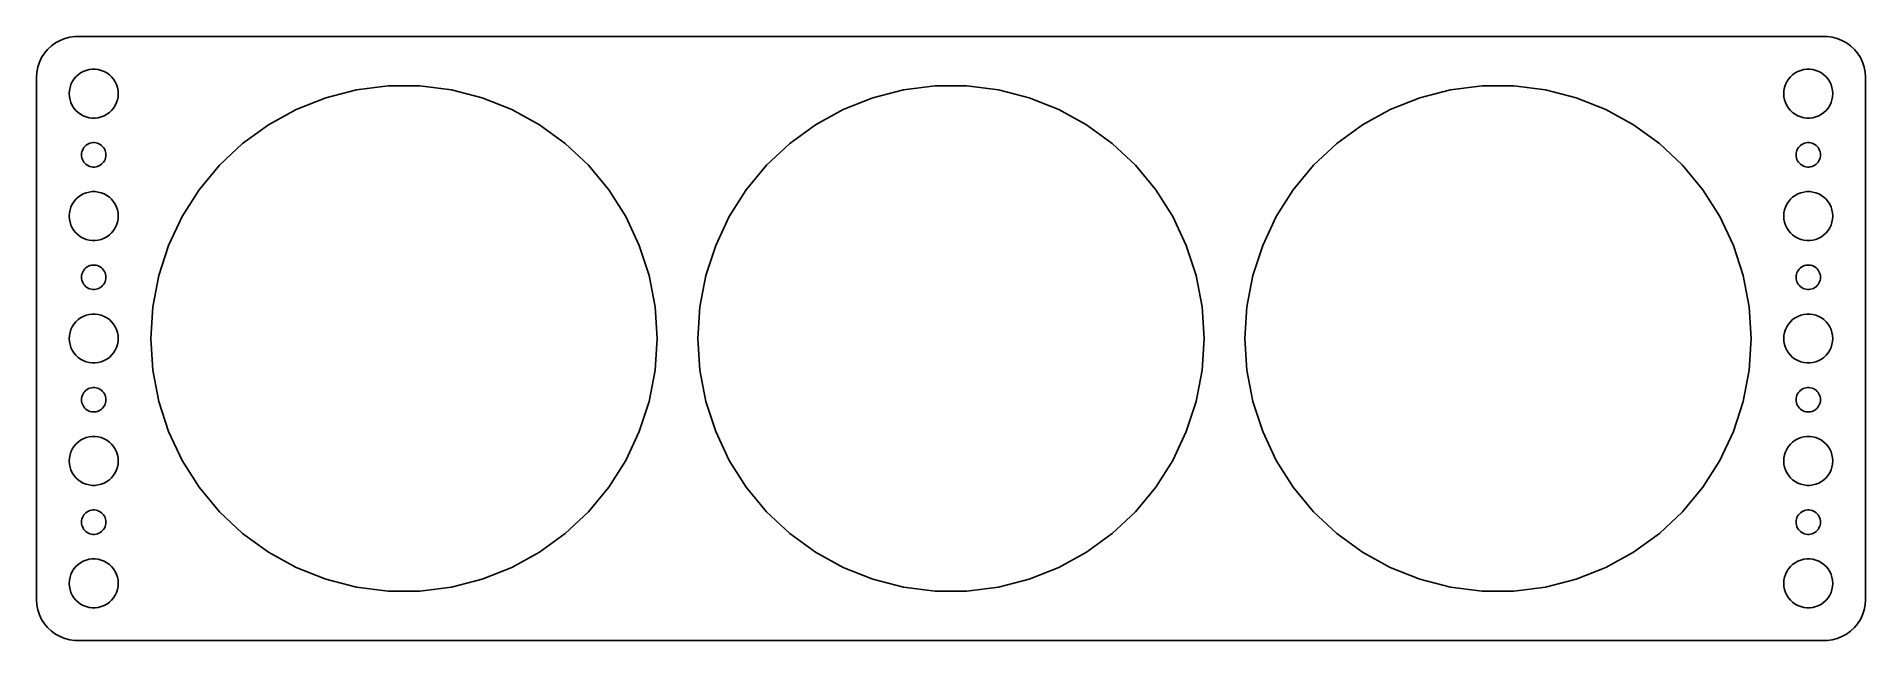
# Model space of a CAD drawing. Header units: metres. Extents: x -112 to 112, y -37 to 37.
import ezdxf

# ---------------------------------------------------------------- set-up
doc = ezdxf.new("R2010")
doc.units = ezdxf.units.M

msp = doc.modelspace()

# ---------------------------------------------------------------- linework, layer by layer
for p, q in [((-110.187, 35.8526), (-110.645, 35.4227)), ((-109.679, 36.2216), (-110.187, 35.8526)), ((-109.129, 36.5241), (-109.679, 36.2216)), ((-108.545, 36.7553), (-109.129, 36.5241)), ((-107.937, 36.9114), (-108.545, 36.7553)), ((-107.314, 36.9901), (-107.937, 36.9114)), ((107.314, 36.9901), (-107.314, 36.9901)), ((107.937, 36.9114), (107.314, 36.9901)), ((108.545, 36.7553), (107.937, 36.9114)), ((109.129, 36.5241), (108.545, 36.7553)), ((109.679, 36.2216), (109.129, 36.5241)), ((110.187, 35.8526), (109.679, 36.2216)), ((110.645, 35.4227), (110.187, 35.8526)), ((-111.649, 33.8406), (-111.843, 33.2434)), ((-111.382, 34.4088), (-111.649, 33.8406)), ((-111.045, 34.9389), (-111.382, 34.4088)), ((-110.645, 35.4227), (-111.045, 34.9389)), ((111.045, 34.9389), (110.645, 35.4227)), ((111.382, 34.4088), (111.045, 34.9389)), ((111.649, 33.8406), (111.382, 34.4088)), ((111.843, 33.2434), (111.649, 33.8406)), ((-111.961, 32.6267), (-112, 32)), ((-112, 32), (-112, -32)), ((-111.843, 33.2434), (-111.961, 32.6267)), ((-107.789, 31.1044), (-107.629, 31.4453)), ((-107.629, 31.4453), (-107.427, 31.7634)), ((-107.427, 31.7634), (-107.187, 32.0536)), ((-107.187, 32.0536), (-106.912, 32.3115)), ((-106.912, 32.3115), (-106.607, 32.533)), ((-106.607, 32.533), (-106.277, 32.7145)), ((-106.277, 32.7145), (-105.927, 32.8532)), ((-105.927, 32.8532), (-105.562, 32.9469)), ((-105.562, 32.9469), (-105.188, 32.9941)), ((-105.188, 32.9941), (-104.812, 32.9941)), ((-104.812, 32.9941), (-104.438, 32.9469)), ((-104.438, 32.9469), (-104.073, 32.8532)), ((-104.073, 32.8532), (-103.723, 32.7145)), ((-103.723, 32.7145), (-103.393, 32.533)), ((-103.393, 32.533), (-103.088, 32.3115)), ((-103.088, 32.3115), (-102.813, 32.0536)), ((-102.813, 32.0536), (-102.573, 31.7634)), ((-102.573, 31.7634), (-102.371, 31.4453)), ((-102.371, 31.4453), (-102.211, 31.1044)), ((102.211, 31.1044), (102.371, 31.4453)), ((102.371, 31.4453), (102.573, 31.7634)), ((102.573, 31.7634), (102.813, 32.0536)), ((102.813, 32.0536), (103.088, 32.3115)), ((103.088, 32.3115), (103.393, 32.533)), ((103.393, 32.533), (103.723, 32.7145)), ((103.723, 32.7145), (104.073, 32.8532)), ((104.073, 32.8532), (104.438, 32.9469)), ((104.438, 32.9469), (104.812, 32.9941)), ((104.812, 32.9941), (105.188, 32.9941)), ((105.188, 32.9941), (105.562, 32.9469)), ((105.562, 32.9469), (105.927, 32.8532)), ((105.927, 32.8532), (106.277, 32.7145)), ((106.277, 32.7145), (106.607, 32.533)), ((106.607, 32.533), (106.912, 32.3115)), ((106.912, 32.3115), (107.187, 32.0536)), ((107.187, 32.0536), (107.427, 31.7634)), ((107.427, 31.7634), (107.629, 31.4453)), ((107.629, 31.4453), (107.789, 31.1044)), ((111.961, 32.6267), (111.843, 33.2434)), ((112, 32), (111.961, 32.6267)), ((112, -32), (112, 32)), ((-108, 30), (-107.976, 30.376)), ((-107.976, 29.624), (-108, 30)), ((-107.976, 30.376), (-107.906, 30.7461)), ((-107.906, 29.2539), (-107.976, 29.624)), ((-107.906, 30.7461), (-107.789, 31.1044)), ((-107.789, 28.8956), (-107.906, 29.2539)), ((-102.211, 31.1044), (-102.094, 30.7461)), ((-102.094, 29.2539), (-102.211, 28.8956)), ((-102.094, 30.7461), (-102.024, 30.376)), ((-102.024, 29.624), (-102.094, 29.2539)), ((-102.024, 30.376), (-102, 30)), ((-102, 30), (-102.024, 29.624)), ((-80.1992, 28.0496), (-76.5795, 29.4827)), ((-76.5795, 29.4827), (-72.8088, 30.4509)), ((-72.8088, 30.4509), (-68.9465, 30.9388)), ((-68.9465, 30.9388), (-65.0535, 30.9388)), ((-65.0535, 30.9388), (-61.1912, 30.4509)), ((-61.1912, 30.4509), (-57.4205, 29.4827)), ((-57.4205, 29.4827), (-53.8008, 28.0496)), ((-13.1992, 28.0496), (-9.57951, 29.4827)), ((-9.57951, 29.4827), (-5.80881, 30.4509)), ((-5.80881, 30.4509), (-1.9465, 30.9388)), ((-1.9465, 30.9388), (1.9465, 30.9388)), ((1.9465, 30.9388), (5.80881, 30.4509)), ((5.80881, 30.4509), (9.57951, 29.4827)), ((9.57951, 29.4827), (13.1992, 28.0496)), ((53.8008, 28.0496), (57.4205, 29.4827)), ((57.4205, 29.4827), (61.1912, 30.4509)), ((61.1912, 30.4509), (65.0535, 30.9388)), ((65.0535, 30.9388), (68.9465, 30.9388)), ((68.9465, 30.9388), (72.8088, 30.4509)), ((72.8088, 30.4509), (76.5795, 29.4827)), ((76.5795, 29.4827), (80.1992, 28.0496)), ((102, 30), (102.024, 30.376)), ((102.024, 29.624), (102, 30)), ((102.024, 30.376), (102.094, 30.7461)), ((102.094, 29.2539), (102.024, 29.624)), ((102.094, 30.7461), (102.211, 31.1044)), ((102.211, 28.8956), (102.094, 29.2539)), ((107.789, 31.1044), (107.906, 30.7461)), ((107.906, 29.2539), (107.789, 28.8956)), ((107.906, 30.7461), (107.976, 30.376)), ((107.976, 29.624), (107.906, 29.2539)), ((107.976, 30.376), (108, 30)), ((108, 30), (107.976, 29.624)), ((-107.629, 28.5547), (-107.789, 28.8956)), ((-107.427, 28.2366), (-107.629, 28.5547)), ((-107.187, 27.9464), (-107.427, 28.2366)), ((-106.912, 27.6884), (-107.187, 27.9464)), ((-106.607, 27.467), (-106.912, 27.6884)), ((-106.277, 27.2855), (-106.607, 27.467)), ((-105.927, 27.1468), (-106.277, 27.2855)), ((-105.562, 27.0531), (-105.927, 27.1468)), ((-105.188, 27.0059), (-105.562, 27.0531)), ((-104.812, 27.0059), (-105.188, 27.0059)), ((-104.438, 27.0531), (-104.812, 27.0059)), ((-104.073, 27.1468), (-104.438, 27.0531)), ((-103.723, 27.2855), (-104.073, 27.1468)), ((-103.393, 27.467), (-103.723, 27.2855)), ((-103.088, 27.6884), (-103.393, 27.467)), ((-102.813, 27.9464), (-103.088, 27.6884)), ((-102.573, 28.2366), (-102.813, 27.9464)), ((-102.371, 28.5547), (-102.573, 28.2366)), ((-102.211, 28.8956), (-102.371, 28.5547)), ((-83.6106, 26.1742), (-80.1992, 28.0496)), ((-53.8008, 28.0496), (-50.3894, 26.1742)), ((-16.6106, 26.1742), (-13.1992, 28.0496)), ((13.1992, 28.0496), (16.6106, 26.1742)), ((50.3894, 26.1742), (53.8008, 28.0496)), ((80.1992, 28.0496), (83.6106, 26.1742)), ((102.371, 28.5547), (102.211, 28.8956)), ((102.573, 28.2366), (102.371, 28.5547)), ((102.813, 27.9464), (102.573, 28.2366)), ((103.088, 27.6884), (102.813, 27.9464)), ((103.393, 27.467), (103.088, 27.6884)), ((103.723, 27.2855), (103.393, 27.467)), ((104.073, 27.1468), (103.723, 27.2855)), ((104.438, 27.0531), (104.073, 27.1468)), ((104.812, 27.0059), (104.438, 27.0531)), ((105.188, 27.0059), (104.812, 27.0059)), ((105.562, 27.0531), (105.188, 27.0059)), ((105.927, 27.1468), (105.562, 27.0531)), ((106.277, 27.2855), (105.927, 27.1468)), ((106.607, 27.467), (106.277, 27.2855)), ((106.912, 27.6884), (106.607, 27.467)), ((107.187, 27.9464), (106.912, 27.6884)), ((107.427, 28.2366), (107.187, 27.9464)), ((107.629, 28.5547), (107.427, 28.2366)), ((107.789, 28.8956), (107.629, 28.5547)), ((-86.7601, 23.8859), (-83.6106, 26.1742)), ((-50.3894, 26.1742), (-47.2399, 23.8859)), ((-19.7601, 23.8859), (-16.6106, 26.1742)), ((16.6106, 26.1742), (19.7601, 23.8859)), ((47.2399, 23.8859), (50.3894, 26.1742)), ((83.6106, 26.1742), (86.7601, 23.8859)), ((-106.5, 22.5), (-106.488, 22.688)), ((-106.488, 22.312), (-106.5, 22.5)), ((-106.488, 22.688), (-106.453, 22.873)), ((-106.453, 22.873), (-106.395, 23.0522)), ((-106.395, 23.0522), (-106.314, 23.2226)), ((-106.314, 23.2226), (-106.214, 23.3817)), ((-106.214, 23.3817), (-106.093, 23.5268)), ((-106.093, 23.5268), (-105.956, 23.6558)), ((-105.956, 23.6558), (-105.804, 23.7665)), ((-105.804, 23.7665), (-105.639, 23.8572)), ((-105.639, 23.8572), (-105.464, 23.9266)), ((-105.464, 23.9266), (-105.281, 23.9734)), ((-105.281, 23.9734), (-105.094, 23.997)), ((-105.094, 23.997), (-104.906, 23.997)), ((-104.906, 23.997), (-104.719, 23.9734)), ((-104.719, 23.9734), (-104.536, 23.9266)), ((-104.536, 23.9266), (-104.361, 23.8572)), ((-104.361, 23.8572), (-104.196, 23.7665)), ((-104.196, 23.7665), (-104.044, 23.6558)), ((-104.044, 23.6558), (-103.907, 23.5268)), ((-103.907, 23.5268), (-103.786, 23.3817)), ((-103.786, 23.3817), (-103.686, 23.2226)), ((-103.686, 23.2226), (-103.605, 23.0522)), ((-103.605, 23.0522), (-103.547, 22.873)), ((-103.547, 22.873), (-103.512, 22.688)), ((-103.512, 22.688), (-103.5, 22.5)), ((-103.5, 22.5), (-103.512, 22.312)), ((-89.598, 21.2209), (-86.7601, 23.8859)), ((-47.2399, 23.8859), (-44.402, 21.2209)), ((-22.598, 21.2209), (-19.7601, 23.8859)), ((19.7601, 23.8859), (22.598, 21.2209)), ((44.402, 21.2209), (47.2399, 23.8859)), ((86.7601, 23.8859), (89.598, 21.2209)), ((103.5, 22.5), (103.512, 22.688)), ((103.512, 22.312), (103.5, 22.5)), ((103.512, 22.688), (103.547, 22.873)), ((103.547, 22.873), (103.605, 23.0522)), ((103.605, 23.0522), (103.686, 23.2226)), ((103.686, 23.2226), (103.786, 23.3817)), ((103.786, 23.3817), (103.907, 23.5268)), ((103.907, 23.5268), (104.044, 23.6558)), ((104.044, 23.6558), (104.196, 23.7665)), ((104.196, 23.7665), (104.361, 23.8572)), ((104.361, 23.8572), (104.536, 23.9266)), ((104.536, 23.9266), (104.719, 23.9734)), ((104.719, 23.9734), (104.906, 23.997)), ((104.906, 23.997), (105.094, 23.997)), ((105.094, 23.997), (105.281, 23.9734)), ((105.281, 23.9734), (105.464, 23.9266)), ((105.464, 23.9266), (105.639, 23.8572)), ((105.639, 23.8572), (105.804, 23.7665)), ((105.804, 23.7665), (105.956, 23.6558)), ((105.956, 23.6558), (106.093, 23.5268)), ((106.093, 23.5268), (106.214, 23.3817)), ((106.214, 23.3817), (106.314, 23.2226)), ((106.314, 23.2226), (106.395, 23.0522)), ((106.395, 23.0522), (106.453, 22.873)), ((106.453, 22.873), (106.488, 22.688)), ((106.488, 22.688), (106.5, 22.5)), ((106.5, 22.5), (106.488, 22.312)), ((-106.453, 22.127), (-106.488, 22.312)), ((-106.395, 21.9478), (-106.453, 22.127)), ((-106.314, 21.7774), (-106.395, 21.9478)), ((-106.214, 21.6183), (-106.314, 21.7774)), ((-106.093, 21.4732), (-106.214, 21.6183)), ((-105.956, 21.3442), (-106.093, 21.4732)), ((-105.804, 21.2335), (-105.956, 21.3442)), ((-105.639, 21.1427), (-105.804, 21.2335)), ((-105.464, 21.0734), (-105.639, 21.1427)), ((-105.281, 21.0266), (-105.464, 21.0734)), ((-105.094, 21.003), (-105.281, 21.0266)), ((-104.906, 21.003), (-105.094, 21.003)), ((-104.719, 21.0266), (-104.906, 21.003)), ((-104.536, 21.0734), (-104.719, 21.0266)), ((-104.361, 21.1427), (-104.536, 21.0734)), ((-104.196, 21.2335), (-104.361, 21.1427)), ((-104.044, 21.3442), (-104.196, 21.2335)), ((-103.907, 21.4732), (-104.044, 21.3442)), ((-103.786, 21.6183), (-103.907, 21.4732)), ((-103.686, 21.7774), (-103.786, 21.6183)), ((-103.605, 21.9478), (-103.686, 21.7774)), ((-103.547, 22.127), (-103.605, 21.9478)), ((-103.512, 22.312), (-103.547, 22.127)), ((-92.0795, 18.2213), (-89.598, 21.2209)), ((-44.402, 21.2209), (-41.9205, 18.2213)), ((-25.0795, 18.2213), (-22.598, 21.2209)), ((22.598, 21.2209), (25.0795, 18.2213)), ((41.9205, 18.2213), (44.402, 21.2209)), ((89.598, 21.2209), (92.0795, 18.2213)), ((103.547, 22.127), (103.512, 22.312)), ((103.605, 21.9478), (103.547, 22.127)), ((103.686, 21.7774), (103.605, 21.9478)), ((103.786, 21.6183), (103.686, 21.7774)), ((103.907, 21.4732), (103.786, 21.6183)), ((104.044, 21.3442), (103.907, 21.4732)), ((104.196, 21.2335), (104.044, 21.3442)), ((104.361, 21.1427), (104.196, 21.2335)), ((104.536, 21.0734), (104.361, 21.1427)), ((104.719, 21.0266), (104.536, 21.0734)), ((104.906, 21.003), (104.719, 21.0266)), ((105.094, 21.003), (104.906, 21.003)), ((105.281, 21.0266), (105.094, 21.003)), ((105.464, 21.0734), (105.281, 21.0266)), ((105.639, 21.1427), (105.464, 21.0734)), ((105.804, 21.2335), (105.639, 21.1427)), ((105.956, 21.3442), (105.804, 21.2335)), ((106.093, 21.4732), (105.956, 21.3442)), ((106.214, 21.6183), (106.093, 21.4732)), ((106.314, 21.7774), (106.214, 21.6183)), ((106.395, 21.9478), (106.314, 21.7774)), ((106.453, 22.127), (106.395, 21.9478)), ((106.488, 22.312), (106.453, 22.127)), ((-105.927, 17.8532), (-105.562, 17.9469)), ((-105.562, 17.9469), (-105.188, 17.9941)), ((-105.188, 17.9941), (-104.812, 17.9941)), ((-104.812, 17.9941), (-104.438, 17.9469)), ((-104.438, 17.9469), (-104.073, 17.8532)), ((-94.1655, 14.9344), (-92.0795, 18.2213)), ((-41.9205, 18.2213), (-39.8345, 14.9344)), ((-27.1655, 14.9344), (-25.0795, 18.2213)), ((25.0795, 18.2213), (27.1655, 14.9344)), ((39.8345, 14.9344), (41.9205, 18.2213)), ((92.0795, 18.2213), (94.1655, 14.9344)), ((104.073, 17.8532), (104.438, 17.9469)), ((104.438, 17.9469), (104.812, 17.9941)), ((104.812, 17.9941), (105.188, 17.9941)), ((105.188, 17.9941), (105.562, 17.9469)), ((105.562, 17.9469), (105.927, 17.8532)), ((-107.976, 15.376), (-107.906, 15.7461)), ((-107.906, 15.7461), (-107.789, 16.1044)), ((-107.789, 16.1044), (-107.629, 16.4453)), ((-107.629, 16.4453), (-107.427, 16.7634)), ((-107.427, 16.7634), (-107.187, 17.0536)), ((-107.187, 17.0536), (-106.912, 17.3115)), ((-106.912, 17.3115), (-106.607, 17.533)), ((-106.607, 17.533), (-106.277, 17.7145)), ((-106.277, 17.7145), (-105.927, 17.8532)), ((-104.073, 17.8532), (-103.723, 17.7145)), ((-103.723, 17.7145), (-103.393, 17.533)), ((-103.393, 17.533), (-103.088, 17.3115)), ((-103.088, 17.3115), (-102.813, 17.0536)), ((-102.813, 17.0536), (-102.573, 16.7634)), ((-102.573, 16.7634), (-102.371, 16.4453)), ((-102.371, 16.4453), (-102.211, 16.1044)), ((-102.211, 16.1044), (-102.094, 15.7461)), ((-102.094, 15.7461), (-102.024, 15.376)), ((102.024, 15.376), (102.094, 15.7461)), ((102.094, 15.7461), (102.211, 16.1044)), ((102.211, 16.1044), (102.371, 16.4453)), ((102.371, 16.4453), (102.573, 16.7634)), ((102.573, 16.7634), (102.813, 17.0536)), ((102.813, 17.0536), (103.088, 17.3115)), ((103.088, 17.3115), (103.393, 17.533)), ((103.393, 17.533), (103.723, 17.7145)), ((103.723, 17.7145), (104.073, 17.8532)), ((105.927, 17.8532), (106.277, 17.7145)), ((106.277, 17.7145), (106.607, 17.533)), ((106.607, 17.533), (106.912, 17.3115)), ((106.912, 17.3115), (107.187, 17.0536)), ((107.187, 17.0536), (107.427, 16.7634)), ((107.427, 16.7634), (107.629, 16.4453)), ((107.629, 16.4453), (107.789, 16.1044)), ((107.789, 16.1044), (107.906, 15.7461)), ((107.906, 15.7461), (107.976, 15.376)), ((-108, 15), (-107.976, 15.376)), ((-107.976, 14.624), (-108, 15)), ((-107.906, 14.2539), (-107.976, 14.624)), ((-107.789, 13.8956), (-107.906, 14.2539)), ((-107.629, 13.5547), (-107.789, 13.8956)), ((-107.427, 13.2366), (-107.629, 13.5547)), ((-102.371, 13.5547), (-102.573, 13.2366)), ((-102.211, 13.8956), (-102.371, 13.5547)), ((-102.094, 14.2539), (-102.211, 13.8956)), ((-102.024, 14.624), (-102.094, 14.2539)), ((-102.024, 15.376), (-102, 15)), ((-102, 15), (-102.024, 14.624)), ((-95.8231, 11.4118), (-94.1655, 14.9344)), ((-39.8345, 14.9344), (-38.1769, 11.4118)), ((-28.8231, 11.4118), (-27.1655, 14.9344)), ((27.1655, 14.9344), (28.8231, 11.4118)), ((38.1769, 11.4118), (39.8345, 14.9344)), ((94.1655, 14.9344), (95.8231, 11.4118)), ((102, 15), (102.024, 15.376)), ((102.024, 14.624), (102, 15)), ((102.094, 14.2539), (102.024, 14.624)), ((102.211, 13.8956), (102.094, 14.2539)), ((102.371, 13.5547), (102.211, 13.8956)), ((102.573, 13.2366), (102.371, 13.5547)), ((107.629, 13.5547), (107.427, 13.2366)), ((107.789, 13.8956), (107.629, 13.5547)), ((107.906, 14.2539), (107.789, 13.8956)), ((107.976, 14.624), (107.906, 14.2539)), ((107.976, 15.376), (108, 15)), ((108, 15), (107.976, 14.624)), ((-107.187, 12.9464), (-107.427, 13.2366)), ((-106.912, 12.6884), (-107.187, 12.9464)), ((-106.607, 12.467), (-106.912, 12.6884)), ((-106.277, 12.2855), (-106.607, 12.467)), ((-105.927, 12.1468), (-106.277, 12.2855)), ((-105.562, 12.0531), (-105.927, 12.1468)), ((-105.188, 12.0059), (-105.562, 12.0531)), ((-104.812, 12.0059), (-105.188, 12.0059)), ((-104.438, 12.0531), (-104.812, 12.0059)), ((-104.073, 12.1468), (-104.438, 12.0531)), ((-103.723, 12.2855), (-104.073, 12.1468)), ((-103.393, 12.467), (-103.723, 12.2855)), ((-103.088, 12.6884), (-103.393, 12.467)), ((-102.813, 12.9464), (-103.088, 12.6884)), ((-102.573, 13.2366), (-102.813, 12.9464)), ((-97.0261, 7.70938), (-95.8231, 11.4118)), ((-38.1769, 11.4118), (-36.9739, 7.70938)), ((-30.0261, 7.70938), (-28.8231, 11.4118)), ((28.8231, 11.4118), (30.0261, 7.70938)), ((36.9739, 7.70938), (38.1769, 11.4118)), ((95.8231, 11.4118), (97.0261, 7.70938)), ((102.813, 12.9464), (102.573, 13.2366)), ((103.088, 12.6884), (102.813, 12.9464)), ((103.393, 12.467), (103.088, 12.6884)), ((103.723, 12.2855), (103.393, 12.467)), ((104.073, 12.1468), (103.723, 12.2855)), ((104.438, 12.0531), (104.073, 12.1468)), ((104.812, 12.0059), (104.438, 12.0531)), ((105.188, 12.0059), (104.812, 12.0059)), ((105.562, 12.0531), (105.188, 12.0059)), ((105.927, 12.1468), (105.562, 12.0531)), ((106.277, 12.2855), (105.927, 12.1468)), ((106.607, 12.467), (106.277, 12.2855)), ((106.912, 12.6884), (106.607, 12.467)), ((107.187, 12.9464), (106.912, 12.6884)), ((107.427, 13.2366), (107.187, 12.9464)), ((-105.464, 8.92657), (-105.281, 8.97342)), ((-105.281, 8.97342), (-105.094, 8.99704)), ((-105.094, 8.99704), (-104.906, 8.99704)), ((-104.906, 8.99704), (-104.719, 8.97342)), ((-104.719, 8.97342), (-104.536, 8.92657)), ((104.536, 8.92657), (104.719, 8.97342)), ((104.719, 8.97342), (104.906, 8.99704)), ((104.906, 8.99704), (105.094, 8.99704)), ((105.094, 8.99704), (105.281, 8.97342)), ((105.281, 8.97342), (105.464, 8.92657)), ((-106.5, 7.5), (-106.488, 7.68799)), ((-106.488, 7.312), (-106.5, 7.5)), ((-106.488, 7.68799), (-106.453, 7.87303)), ((-106.453, 7.12695), (-106.488, 7.312)), ((-106.453, 7.87303), (-106.395, 8.05219)), ((-106.395, 6.9478), (-106.453, 7.12695)), ((-106.395, 8.05219), (-106.314, 8.22263)), ((-106.314, 6.77736), (-106.395, 6.9478)), ((-106.314, 8.22263), (-106.214, 8.38167)), ((-106.214, 6.61832), (-106.314, 6.77736)), ((-106.214, 8.38167), (-106.093, 8.52681)), ((-106.093, 8.52681), (-105.956, 8.65576)), ((-105.956, 8.65576), (-105.804, 8.76648)), ((-105.804, 8.76648), (-105.639, 8.85724)), ((-105.639, 8.85724), (-105.464, 8.92657)), ((-104.536, 8.92657), (-104.361, 8.85724)), ((-104.361, 8.85724), (-104.196, 8.76648)), ((-104.196, 8.76648), (-104.044, 8.65576)), ((-104.044, 8.65576), (-103.907, 8.52681)), ((-103.907, 8.52681), (-103.786, 8.38167)), ((-103.786, 8.38167), (-103.686, 8.22263)), ((-103.686, 6.77736), (-103.786, 6.61832)), ((-103.686, 8.22263), (-103.605, 8.05219)), ((-103.605, 6.9478), (-103.686, 6.77736)), ((-103.605, 8.05219), (-103.547, 7.87303)), ((-103.547, 7.12695), (-103.605, 6.9478)), ((-103.547, 7.87303), (-103.512, 7.68799)), ((-103.512, 7.312), (-103.547, 7.12695)), ((-103.512, 7.68799), (-103.5, 7.5)), ((-103.5, 7.5), (-103.512, 7.312)), ((-97.7556, 3.88533), (-97.0261, 7.70938)), ((-36.9739, 7.70938), (-36.2444, 3.88533)), ((-30.7556, 3.88533), (-30.0261, 7.70938)), ((30.0261, 7.70938), (30.7556, 3.88533)), ((36.2444, 3.88533), (36.9739, 7.70938)), ((97.0261, 7.70938), (97.7556, 3.88533)), ((103.5, 7.5), (103.512, 7.68799)), ((103.512, 7.312), (103.5, 7.5)), ((103.512, 7.68799), (103.547, 7.87303)), ((103.547, 7.12695), (103.512, 7.312)), ((103.547, 7.87303), (103.605, 8.05219)), ((103.605, 6.9478), (103.547, 7.12695)), ((103.605, 8.05219), (103.686, 8.22263)), ((103.686, 6.77736), (103.605, 6.9478)), ((103.686, 8.22263), (103.786, 8.38167)), ((103.786, 6.61832), (103.686, 6.77736)), ((103.786, 8.38167), (103.907, 8.52681)), ((103.907, 8.52681), (104.044, 8.65576)), ((104.044, 8.65576), (104.196, 8.76648)), ((104.196, 8.76648), (104.361, 8.85724)), ((104.361, 8.85724), (104.536, 8.92657)), ((105.464, 8.92657), (105.639, 8.85724)), ((105.639, 8.85724), (105.804, 8.76648)), ((105.804, 8.76648), (105.956, 8.65576)), ((105.956, 8.65576), (106.093, 8.52681)), ((106.093, 8.52681), (106.214, 8.38167)), ((106.214, 8.38167), (106.314, 8.22263)), ((106.314, 6.77736), (106.214, 6.61832)), ((106.314, 8.22263), (106.395, 8.05219)), ((106.395, 6.9478), (106.314, 6.77736)), ((106.395, 8.05219), (106.453, 7.87303)), ((106.453, 7.12695), (106.395, 6.9478)), ((106.453, 7.87303), (106.488, 7.68799)), ((106.488, 7.312), (106.453, 7.12695)), ((106.488, 7.68799), (106.5, 7.5)), ((106.5, 7.5), (106.488, 7.312)), ((-106.093, 6.47318), (-106.214, 6.61832)), ((-105.956, 6.34422), (-106.093, 6.47318)), ((-105.804, 6.23351), (-105.956, 6.34422)), ((-105.639, 6.14275), (-105.804, 6.23351)), ((-105.464, 6.07341), (-105.639, 6.14275)), ((-105.281, 6.02657), (-105.464, 6.07341)), ((-105.094, 6.00294), (-105.281, 6.02657)), ((-104.906, 6.00294), (-105.094, 6.00294)), ((-104.719, 6.02657), (-104.906, 6.00294)), ((-104.536, 6.07341), (-104.719, 6.02657)), ((-104.361, 6.14275), (-104.536, 6.07341)), ((-104.196, 6.23351), (-104.361, 6.14275)), ((-104.044, 6.34422), (-104.196, 6.23351)), ((-103.907, 6.47318), (-104.044, 6.34422)), ((-103.786, 6.61832), (-103.907, 6.47318)), ((103.907, 6.47318), (103.786, 6.61832)), ((104.044, 6.34422), (103.907, 6.47318)), ((104.196, 6.23351), (104.044, 6.34422)), ((104.361, 6.14275), (104.196, 6.23351)), ((104.536, 6.07341), (104.361, 6.14275)), ((104.719, 6.02657), (104.536, 6.07341)), ((104.906, 6.00294), (104.719, 6.02657)), ((105.094, 6.00294), (104.906, 6.00294)), ((105.281, 6.02657), (105.094, 6.00294)), ((105.464, 6.07341), (105.281, 6.02657)), ((105.639, 6.14275), (105.464, 6.07341)), ((105.804, 6.23351), (105.639, 6.14275)), ((105.956, 6.34422), (105.804, 6.23351)), ((106.093, 6.47318), (105.956, 6.34422)), ((106.214, 6.61832), (106.093, 6.47318)), ((-107.187, 2.05363), (-106.912, 2.31154)), ((-106.912, 2.31154), (-106.607, 2.53297)), ((-106.607, 2.53297), (-106.277, 2.71448)), ((-106.277, 2.71448), (-105.927, 2.85316)), ((-105.927, 2.85316), (-105.562, 2.94685)), ((-105.562, 2.94685), (-105.188, 2.99408)), ((-105.188, 2.99408), (-104.812, 2.99408)), ((-104.812, 2.99408), (-104.438, 2.94685)), ((-104.438, 2.94685), (-104.073, 2.85316)), ((-104.073, 2.85316), (-103.723, 2.71448)), ((-103.723, 2.71448), (-103.393, 2.53297)), ((-103.393, 2.53297), (-103.088, 2.31154)), ((-103.088, 2.31154), (-102.813, 2.05363)), ((-98, 0), (-97.7556, 3.88533)), ((-36.2444, 3.88533), (-36, 0)), ((-31, 0), (-30.7556, 3.88533)), ((30.7556, 3.88533), (31, 0)), ((36, 0), (36.2444, 3.88533)), ((97.7556, 3.88533), (98, 0)), ((102.813, 2.05363), (103.088, 2.31154)), ((103.088, 2.31154), (103.393, 2.53297)), ((103.393, 2.53297), (103.723, 2.71448)), ((103.723, 2.71448), (104.073, 2.85316)), ((104.073, 2.85316), (104.438, 2.94685)), ((104.438, 2.94685), (104.812, 2.99408)), ((104.812, 2.99408), (105.188, 2.99408)), ((105.188, 2.99408), (105.562, 2.94685)), ((105.562, 2.94685), (105.927, 2.85316)), ((105.927, 2.85316), (106.277, 2.71448)), ((106.277, 2.71448), (106.607, 2.53297)), ((106.607, 2.53297), (106.912, 2.31154)), ((106.912, 2.31154), (107.187, 2.05363)), ((-108, 0), (-107.976, 0.37599)), ((-107.976, -0.37599), (-108, 0)), ((-107.976, 0.37599), (-107.906, 0.74606)), ((-107.906, 0.74606), (-107.789, 1.10437)), ((-107.789, 1.10437), (-107.629, 1.44525)), ((-107.629, 1.44525), (-107.427, 1.76335)), ((-107.427, 1.76335), (-107.187, 2.05363)), ((-102.813, 2.05363), (-102.573, 1.76335)), ((-102.573, 1.76335), (-102.371, 1.44525)), ((-102.371, 1.44525), (-102.211, 1.10437)), ((-102.211, 1.10437), (-102.094, 0.74606)), ((-102.094, 0.74606), (-102.024, 0.37599)), ((-102.024, 0.37599), (-102, 0)), ((-102, 0), (-102.024, -0.37599)), ((-97.7556, -3.88533), (-98, 0)), ((-36, 0), (-36.2444, -3.88533)), ((-30.7556, -3.88533), (-31, 0)), ((31, 0), (30.7556, -3.88533)), ((36.2444, -3.88533), (36, 0)), ((98, 0), (97.7556, -3.88533)), ((102, 0), (102.024, 0.37599)), ((102.024, -0.37599), (102, 0)), ((102.024, 0.37599), (102.094, 0.74606)), ((102.094, 0.74606), (102.211, 1.10437)), ((102.211, 1.10437), (102.371, 1.44525)), ((102.371, 1.44525), (102.573, 1.76335)), ((102.573, 1.76335), (102.813, 2.05363)), ((107.187, 2.05363), (107.427, 1.76335)), ((107.427, 1.76335), (107.629, 1.44525)), ((107.629, 1.44525), (107.789, 1.10437)), ((107.789, 1.10437), (107.906, 0.74606)), ((107.906, 0.74606), (107.976, 0.37599)), ((107.976, 0.37599), (108, 0)), ((108, 0), (107.976, -0.37599)), ((-107.906, -0.74606), (-107.976, -0.37599)), ((-107.789, -1.10437), (-107.906, -0.74606)), ((-107.629, -1.44525), (-107.789, -1.10437)), ((-107.427, -1.76335), (-107.629, -1.44525)), ((-107.187, -2.05363), (-107.427, -1.76335)), ((-106.912, -2.31154), (-107.187, -2.05363)), ((-102.813, -2.05363), (-103.088, -2.31154)), ((-102.573, -1.76335), (-102.813, -2.05363)), ((-102.371, -1.44525), (-102.573, -1.76335)), ((-102.211, -1.10437), (-102.371, -1.44525)), ((-102.094, -0.74606), (-102.211, -1.10437)), ((-102.024, -0.37599), (-102.094, -0.74606)), ((102.094, -0.74606), (102.024, -0.37599)), ((102.211, -1.10437), (102.094, -0.74606)), ((102.371, -1.44525), (102.211, -1.10437)), ((102.573, -1.76335), (102.371, -1.44525)), ((102.813, -2.05363), (102.573, -1.76335)), ((103.088, -2.31154), (102.813, -2.05363)), ((107.187, -2.05363), (106.912, -2.31154)), ((107.427, -1.76335), (107.187, -2.05363)), ((107.629, -1.44525), (107.427, -1.76335)), ((107.789, -1.10437), (107.629, -1.44525)), ((107.906, -0.74606), (107.789, -1.10437)), ((107.976, -0.37599), (107.906, -0.74606)), ((-106.607, -2.53297), (-106.912, -2.31154)), ((-106.277, -2.71448), (-106.607, -2.53297)), ((-105.927, -2.85316), (-106.277, -2.71448)), ((-105.562, -2.94685), (-105.927, -2.85316)), ((-105.188, -2.99408), (-105.562, -2.94685)), ((-104.812, -2.99408), (-105.188, -2.99408)), ((-104.438, -2.94685), (-104.812, -2.99408)), ((-104.073, -2.85316), (-104.438, -2.94685)), ((-103.723, -2.71448), (-104.073, -2.85316)), ((-103.393, -2.53297), (-103.723, -2.71448)), ((-103.088, -2.31154), (-103.393, -2.53297)), ((-97.0261, -7.70938), (-97.7556, -3.88533)), ((-36.2444, -3.88533), (-36.9739, -7.70938)), ((-30.0261, -7.70938), (-30.7556, -3.88533)), ((30.7556, -3.88533), (30.0261, -7.70938)), ((36.9739, -7.70938), (36.2444, -3.88533)), ((97.7556, -3.88533), (97.0261, -7.70938)), ((103.393, -2.53297), (103.088, -2.31154)), ((103.723, -2.71448), (103.393, -2.53297)), ((104.073, -2.85316), (103.723, -2.71448)), ((104.438, -2.94685), (104.073, -2.85316)), ((104.812, -2.99408), (104.438, -2.94685)), ((105.188, -2.99408), (104.812, -2.99408)), ((105.562, -2.94685), (105.188, -2.99408)), ((105.927, -2.85316), (105.562, -2.94685)), ((106.277, -2.71448), (105.927, -2.85316)), ((106.607, -2.53297), (106.277, -2.71448)), ((106.912, -2.31154), (106.607, -2.53297)), ((-106.314, -6.77736), (-106.214, -6.61832)), ((-106.214, -6.61832), (-106.093, -6.47318)), ((-106.093, -6.47318), (-105.956, -6.34422)), ((-105.956, -6.34422), (-105.804, -6.23351)), ((-105.804, -6.23351), (-105.639, -6.14275)), ((-105.639, -6.14275), (-105.464, -6.07341)), ((-105.464, -6.07341), (-105.281, -6.02657)), ((-105.281, -6.02657), (-105.094, -6.00294)), ((-105.094, -6.00294), (-104.906, -6.00294)), ((-104.906, -6.00294), (-104.719, -6.02657)), ((-104.719, -6.02657), (-104.536, -6.07341)), ((-104.536, -6.07341), (-104.361, -6.14275)), ((-104.361, -6.14275), (-104.196, -6.23351)), ((-104.196, -6.23351), (-104.044, -6.34422)), ((-104.044, -6.34422), (-103.907, -6.47318)), ((-103.907, -6.47318), (-103.786, -6.61832)), ((-103.786, -6.61832), (-103.686, -6.77736)), ((103.686, -6.77736), (103.786, -6.61832)), ((103.786, -6.61832), (103.907, -6.47318)), ((103.907, -6.47318), (104.044, -6.34422)), ((104.044, -6.34422), (104.196, -6.23351)), ((104.196, -6.23351), (104.361, -6.14275)), ((104.361, -6.14275), (104.536, -6.07341)), ((104.536, -6.07341), (104.719, -6.02657)), ((104.719, -6.02657), (104.906, -6.00294)), ((104.906, -6.00294), (105.094, -6.00294)), ((105.094, -6.00294), (105.281, -6.02657)), ((105.281, -6.02657), (105.464, -6.07341)), ((105.464, -6.07341), (105.639, -6.14275)), ((105.639, -6.14275), (105.804, -6.23351)), ((105.804, -6.23351), (105.956, -6.34422)), ((105.956, -6.34422), (106.093, -6.47318)), ((106.093, -6.47318), (106.214, -6.61832)), ((106.214, -6.61832), (106.314, -6.77736)), ((-106.5, -7.5), (-106.488, -7.312)), ((-106.488, -7.68799), (-106.5, -7.5)), ((-106.488, -7.312), (-106.453, -7.12695)), ((-106.453, -7.87303), (-106.488, -7.68799)), ((-106.453, -7.12695), (-106.395, -6.9478)), ((-106.395, -8.05219), (-106.453, -7.87303)), ((-106.395, -6.9478), (-106.314, -6.77736)), ((-106.314, -8.22263), (-106.395, -8.05219)), ((-106.214, -8.38167), (-106.314, -8.22263)), ((-106.093, -8.52681), (-106.214, -8.38167)), ((-105.956, -8.65576), (-106.093, -8.52681)), ((-105.804, -8.76648), (-105.956, -8.65576)), ((-105.639, -8.85724), (-105.804, -8.76648)), ((-105.464, -8.92657), (-105.639, -8.85724)), ((-105.281, -8.97342), (-105.464, -8.92657)), ((-104.536, -8.92657), (-104.719, -8.97342)), ((-104.361, -8.85724), (-104.536, -8.92657)), ((-104.196, -8.76648), (-104.361, -8.85724)), ((-104.044, -8.65576), (-104.196, -8.76648)), ((-103.907, -8.52681), (-104.044, -8.65576)), ((-103.786, -8.38167), (-103.907, -8.52681)), ((-103.686, -8.22263), (-103.786, -8.38167)), ((-103.686, -6.77736), (-103.605, -6.9478)), ((-103.605, -8.05219), (-103.686, -8.22263)), ((-103.605, -6.9478), (-103.547, -7.12695)), ((-103.547, -7.87303), (-103.605, -8.05219)), ((-103.547, -7.12695), (-103.512, -7.312)), ((-103.512, -7.68799), (-103.547, -7.87303)), ((-103.512, -7.312), (-103.5, -7.5)), ((-103.5, -7.5), (-103.512, -7.68799)), ((-95.8231, -11.4118), (-97.0261, -7.70938)), ((-36.9739, -7.70938), (-38.1769, -11.4118)), ((-28.8231, -11.4118), (-30.0261, -7.70938)), ((30.0261, -7.70938), (28.8231, -11.4118)), ((38.1769, -11.4118), (36.9739, -7.70938)), ((97.0261, -7.70938), (95.8231, -11.4118)), ((103.5, -7.5), (103.512, -7.312)), ((103.512, -7.68799), (103.5, -7.5)), ((103.512, -7.312), (103.547, -7.12695)), ((103.547, -7.87303), (103.512, -7.68799)), ((103.547, -7.12695), (103.605, -6.9478)), ((103.605, -8.05219), (103.547, -7.87303)), ((103.605, -6.9478), (103.686, -6.77736)), ((103.686, -8.22263), (103.605, -8.05219)), ((103.786, -8.38167), (103.686, -8.22263)), ((103.907, -8.52681), (103.786, -8.38167)), ((104.044, -8.65576), (103.907, -8.52681)), ((104.196, -8.76648), (104.044, -8.65576)), ((104.361, -8.85724), (104.196, -8.76648)), ((104.536, -8.92657), (104.361, -8.85724)), ((104.719, -8.97342), (104.536, -8.92657)), ((105.464, -8.92657), (105.281, -8.97342)), ((105.639, -8.85724), (105.464, -8.92657)), ((105.804, -8.76648), (105.639, -8.85724)), ((105.956, -8.65576), (105.804, -8.76648)), ((106.093, -8.52681), (105.956, -8.65576)), ((106.214, -8.38167), (106.093, -8.52681)), ((106.314, -8.22263), (106.214, -8.38167)), ((106.314, -6.77736), (106.395, -6.9478)), ((106.395, -8.05219), (106.314, -8.22263)), ((106.395, -6.9478), (106.453, -7.12695)), ((106.453, -7.87303), (106.395, -8.05219)), ((106.453, -7.12695), (106.488, -7.312)), ((106.488, -7.68799), (106.453, -7.87303)), ((106.488, -7.312), (106.5, -7.5)), ((106.5, -7.5), (106.488, -7.68799)), ((-105.094, -8.99704), (-105.281, -8.97342)), ((-104.906, -8.99704), (-105.094, -8.99704)), ((-104.719, -8.97342), (-104.906, -8.99704)), ((104.906, -8.99704), (104.719, -8.97342)), ((105.094, -8.99704), (104.906, -8.99704)), ((105.281, -8.97342), (105.094, -8.99704)), ((-107.629, -13.5547), (-107.427, -13.2366)), ((-107.427, -13.2366), (-107.187, -12.9464)), ((-107.187, -12.9464), (-106.912, -12.6884)), ((-106.912, -12.6884), (-106.607, -12.467)), ((-106.607, -12.467), (-106.277, -12.2855)), ((-106.277, -12.2855), (-105.927, -12.1468)), ((-105.927, -12.1468), (-105.562, -12.0531)), ((-105.562, -12.0531), (-105.188, -12.0059)), ((-105.188, -12.0059), (-104.812, -12.0059)), ((-104.812, -12.0059), (-104.438, -12.0531)), ((-104.438, -12.0531), (-104.073, -12.1468)), ((-104.073, -12.1468), (-103.723, -12.2855)), ((-103.723, -12.2855), (-103.393, -12.467)), ((-103.393, -12.467), (-103.088, -12.6884)), ((-103.088, -12.6884), (-102.813, -12.9464)), ((-102.813, -12.9464), (-102.573, -13.2366)), ((-102.573, -13.2366), (-102.371, -13.5547)), ((-94.1655, -14.9344), (-95.8231, -11.4118)), ((-38.1769, -11.4118), (-39.8345, -14.9344)), ((-27.1655, -14.9344), (-28.8231, -11.4118)), ((28.8231, -11.4118), (27.1655, -14.9344)), ((39.8345, -14.9344), (38.1769, -11.4118)), ((95.8231, -11.4118), (94.1655, -14.9344)), ((102.371, -13.5547), (102.573, -13.2366)), ((102.573, -13.2366), (102.813, -12.9464)), ((102.813, -12.9464), (103.088, -12.6884)), ((103.088, -12.6884), (103.393, -12.467)), ((103.393, -12.467), (103.723, -12.2855)), ((103.723, -12.2855), (104.073, -12.1468)), ((104.073, -12.1468), (104.438, -12.0531)), ((104.438, -12.0531), (104.812, -12.0059)), ((104.812, -12.0059), (105.188, -12.0059)), ((105.188, -12.0059), (105.562, -12.0531)), ((105.562, -12.0531), (105.927, -12.1468)), ((105.927, -12.1468), (106.277, -12.2855)), ((106.277, -12.2855), (106.607, -12.467)), ((106.607, -12.467), (106.912, -12.6884)), ((106.912, -12.6884), (107.187, -12.9464)), ((107.187, -12.9464), (107.427, -13.2366)), ((107.427, -13.2366), (107.629, -13.5547)), ((-108, -15), (-107.976, -14.624)), ((-107.976, -15.376), (-108, -15)), ((-107.976, -14.624), (-107.906, -14.2539)), ((-107.906, -15.7461), (-107.976, -15.376)), ((-107.906, -14.2539), (-107.789, -13.8956)), ((-107.789, -13.8956), (-107.629, -13.5547)), ((-102.371, -13.5547), (-102.211, -13.8956)), ((-102.211, -13.8956), (-102.094, -14.2539)), ((-102.094, -14.2539), (-102.024, -14.624)), ((-102.024, -15.376), (-102.094, -15.7461)), ((-102.024, -14.624), (-102, -15)), ((-102, -15), (-102.024, -15.376)), ((-92.0795, -18.2213), (-94.1655, -14.9344)), ((-39.8345, -14.9344), (-41.9205, -18.2213)), ((-25.0795, -18.2213), (-27.1655, -14.9344)), ((27.1655, -14.9344), (25.0795, -18.2213)), ((41.9205, -18.2213), (39.8345, -14.9344)), ((94.1655, -14.9344), (92.0795, -18.2213)), ((102, -15), (102.024, -14.624)), ((102.024, -15.376), (102, -15)), ((102.024, -14.624), (102.094, -14.2539)), ((102.094, -15.7461), (102.024, -15.376)), ((102.094, -14.2539), (102.211, -13.8956)), ((102.211, -13.8956), (102.371, -13.5547)), ((107.629, -13.5547), (107.789, -13.8956)), ((107.789, -13.8956), (107.906, -14.2539)), ((107.906, -14.2539), (107.976, -14.624)), ((107.976, -15.376), (107.906, -15.7461)), ((107.976, -14.624), (108, -15)), ((108, -15), (107.976, -15.376)), ((-107.789, -16.1044), (-107.906, -15.7461)), ((-107.629, -16.4453), (-107.789, -16.1044)), ((-107.427, -16.7634), (-107.629, -16.4453)), ((-107.187, -17.0536), (-107.427, -16.7634)), ((-106.912, -17.3115), (-107.187, -17.0536)), ((-106.607, -17.533), (-106.912, -17.3115)), ((-106.277, -17.7145), (-106.607, -17.533)), ((-105.927, -17.8532), (-106.277, -17.7145)), ((-105.562, -17.9469), (-105.927, -17.8532)), ((-104.073, -17.8532), (-104.438, -17.9469)), ((-103.723, -17.7145), (-104.073, -17.8532)), ((-103.393, -17.533), (-103.723, -17.7145)), ((-103.088, -17.3115), (-103.393, -17.533)), ((-102.813, -17.0536), (-103.088, -17.3115)), ((-102.573, -16.7634), (-102.813, -17.0536)), ((-102.371, -16.4453), (-102.573, -16.7634)), ((-102.211, -16.1044), (-102.371, -16.4453)), ((-102.094, -15.7461), (-102.211, -16.1044)), ((102.211, -16.1044), (102.094, -15.7461)), ((102.371, -16.4453), (102.211, -16.1044)), ((102.573, -16.7634), (102.371, -16.4453)), ((102.813, -17.0536), (102.573, -16.7634)), ((103.088, -17.3115), (102.813, -17.0536)), ((103.393, -17.533), (103.088, -17.3115)), ((103.723, -17.7145), (103.393, -17.533)), ((104.073, -17.8532), (103.723, -17.7145)), ((104.438, -17.9469), (104.073, -17.8532)), ((105.927, -17.8532), (105.562, -17.9469)), ((106.277, -17.7145), (105.927, -17.8532)), ((106.607, -17.533), (106.277, -17.7145)), ((106.912, -17.3115), (106.607, -17.533)), ((107.187, -17.0536), (106.912, -17.3115)), ((107.427, -16.7634), (107.187, -17.0536)), ((107.629, -16.4453), (107.427, -16.7634)), ((107.789, -16.1044), (107.629, -16.4453)), ((107.906, -15.7461), (107.789, -16.1044)), ((-105.188, -17.9941), (-105.562, -17.9469)), ((-104.812, -17.9941), (-105.188, -17.9941)), ((-104.438, -17.9469), (-104.812, -17.9941)), ((-89.598, -21.2209), (-92.0795, -18.2213)), ((-41.9205, -18.2213), (-44.402, -21.2209)), ((-22.598, -21.2209), (-25.0795, -18.2213)), ((25.0795, -18.2213), (22.598, -21.2209)), ((44.402, -21.2209), (41.9205, -18.2213)), ((92.0795, -18.2213), (89.598, -21.2209)), ((104.812, -17.9941), (104.438, -17.9469)), ((105.188, -17.9941), (104.812, -17.9941)), ((105.562, -17.9469), (105.188, -17.9941)), ((-106.5, -22.5), (-106.488, -22.312)), ((-106.488, -22.312), (-106.453, -22.127)), ((-106.453, -22.127), (-106.395, -21.9478)), ((-106.395, -21.9478), (-106.314, -21.7774)), ((-106.314, -21.7774), (-106.214, -21.6183)), ((-106.214, -21.6183), (-106.093, -21.4732)), ((-106.093, -21.4732), (-105.956, -21.3442)), ((-105.956, -21.3442), (-105.804, -21.2335)), ((-105.804, -21.2335), (-105.639, -21.1427)), ((-105.639, -21.1427), (-105.464, -21.0734)), ((-105.464, -21.0734), (-105.281, -21.0266)), ((-105.281, -21.0266), (-105.094, -21.003)), ((-105.094, -21.003), (-104.906, -21.003)), ((-104.906, -21.003), (-104.719, -21.0266)), ((-104.719, -21.0266), (-104.536, -21.0734)), ((-104.536, -21.0734), (-104.361, -21.1427)), ((-104.361, -21.1427), (-104.196, -21.2335)), ((-104.196, -21.2335), (-104.044, -21.3442)), ((-104.044, -21.3442), (-103.907, -21.4732)), ((-103.907, -21.4732), (-103.786, -21.6183)), ((-103.786, -21.6183), (-103.686, -21.7774)), ((-103.686, -21.7774), (-103.605, -21.9478)), ((-103.605, -21.9478), (-103.547, -22.127)), ((-103.547, -22.127), (-103.512, -22.312)), ((-103.512, -22.312), (-103.5, -22.5)), ((-86.7601, -23.8859), (-89.598, -21.2209)), ((-44.402, -21.2209), (-47.2399, -23.8859)), ((-19.7601, -23.8859), (-22.598, -21.2209)), ((22.598, -21.2209), (19.7601, -23.8859)), ((47.2399, -23.8859), (44.402, -21.2209)), ((89.598, -21.2209), (86.7601, -23.8859)), ((103.5, -22.5), (103.512, -22.312)), ((103.512, -22.312), (103.547, -22.127)), ((103.547, -22.127), (103.605, -21.9478)), ((103.605, -21.9478), (103.686, -21.7774)), ((103.686, -21.7774), (103.786, -21.6183)), ((103.786, -21.6183), (103.907, -21.4732)), ((103.907, -21.4732), (104.044, -21.3442)), ((104.044, -21.3442), (104.196, -21.2335)), ((104.196, -21.2335), (104.361, -21.1427)), ((104.361, -21.1427), (104.536, -21.0734)), ((104.536, -21.0734), (104.719, -21.0266)), ((104.719, -21.0266), (104.906, -21.003)), ((104.906, -21.003), (105.094, -21.003)), ((105.094, -21.003), (105.281, -21.0266)), ((105.281, -21.0266), (105.464, -21.0734)), ((105.464, -21.0734), (105.639, -21.1427)), ((105.639, -21.1427), (105.804, -21.2335)), ((105.804, -21.2335), (105.956, -21.3442)), ((105.956, -21.3442), (106.093, -21.4732)), ((106.093, -21.4732), (106.214, -21.6183)), ((106.214, -21.6183), (106.314, -21.7774)), ((106.314, -21.7774), (106.395, -21.9478)), ((106.395, -21.9478), (106.453, -22.127)), ((106.453, -22.127), (106.488, -22.312)), ((106.488, -22.312), (106.5, -22.5)), ((-106.488, -22.688), (-106.5, -22.5)), ((-106.453, -22.873), (-106.488, -22.688)), ((-106.395, -23.0522), (-106.453, -22.873)), ((-106.314, -23.2226), (-106.395, -23.0522)), ((-106.214, -23.3817), (-106.314, -23.2226)), ((-106.093, -23.5268), (-106.214, -23.3817)), ((-105.956, -23.6558), (-106.093, -23.5268)), ((-105.804, -23.7665), (-105.956, -23.6558)), ((-105.639, -23.8572), (-105.804, -23.7665)), ((-105.464, -23.9266), (-105.639, -23.8572)), ((-105.281, -23.9734), (-105.464, -23.9266)), ((-105.094, -23.997), (-105.281, -23.9734)), ((-104.906, -23.997), (-105.094, -23.997)), ((-104.719, -23.9734), (-104.906, -23.997)), ((-104.536, -23.9266), (-104.719, -23.9734)), ((-104.361, -23.8572), (-104.536, -23.9266)), ((-104.196, -23.7665), (-104.361, -23.8572)), ((-104.044, -23.6558), (-104.196, -23.7665)), ((-103.907, -23.5268), (-104.044, -23.6558)), ((-103.786, -23.3817), (-103.907, -23.5268)), ((-103.686, -23.2226), (-103.786, -23.3817)), ((-103.605, -23.0522), (-103.686, -23.2226)), ((-103.547, -22.873), (-103.605, -23.0522)), ((-103.512, -22.688), (-103.547, -22.873)), ((-103.5, -22.5), (-103.512, -22.688)), ((-83.6106, -26.1742), (-86.7601, -23.8859)), ((-47.2399, -23.8859), (-50.3894, -26.1742)), ((-16.6106, -26.1742), (-19.7601, -23.8859)), ((19.7601, -23.8859), (16.6106, -26.1742)), ((50.3894, -26.1742), (47.2399, -23.8859)), ((86.7601, -23.8859), (83.6106, -26.1742)), ((103.512, -22.688), (103.5, -22.5)), ((103.547, -22.873), (103.512, -22.688)), ((103.605, -23.0522), (103.547, -22.873)), ((103.686, -23.2226), (103.605, -23.0522)), ((103.786, -23.3817), (103.686, -23.2226)), ((103.907, -23.5268), (103.786, -23.3817)), ((104.044, -23.6558), (103.907, -23.5268)), ((104.196, -23.7665), (104.044, -23.6558)), ((104.361, -23.8572), (104.196, -23.7665)), ((104.536, -23.9266), (104.361, -23.8572)), ((104.719, -23.9734), (104.536, -23.9266)), ((104.906, -23.997), (104.719, -23.9734)), ((105.094, -23.997), (104.906, -23.997)), ((105.281, -23.9734), (105.094, -23.997)), ((105.464, -23.9266), (105.281, -23.9734)), ((105.639, -23.8572), (105.464, -23.9266)), ((105.804, -23.7665), (105.639, -23.8572)), ((105.956, -23.6558), (105.804, -23.7665)), ((106.093, -23.5268), (105.956, -23.6558)), ((106.214, -23.3817), (106.093, -23.5268)), ((106.314, -23.2226), (106.214, -23.3817)), ((106.395, -23.0522), (106.314, -23.2226)), ((106.453, -22.873), (106.395, -23.0522)), ((106.488, -22.688), (106.453, -22.873)), ((106.5, -22.5), (106.488, -22.688)), ((-80.1992, -28.0496), (-83.6106, -26.1742)), ((-50.3894, -26.1742), (-53.8008, -28.0496)), ((-13.1992, -28.0496), (-16.6106, -26.1742)), ((16.6106, -26.1742), (13.1992, -28.0496)), ((53.8008, -28.0496), (50.3894, -26.1742)), ((83.6106, -26.1742), (80.1992, -28.0496)), ((-107.906, -29.2539), (-107.789, -28.8956)), ((-107.789, -28.8956), (-107.629, -28.5547)), ((-107.629, -28.5547), (-107.427, -28.2366)), ((-107.427, -28.2366), (-107.187, -27.9464)), ((-107.187, -27.9464), (-106.912, -27.6884)), ((-106.912, -27.6884), (-106.607, -27.467)), ((-106.607, -27.467), (-106.277, -27.2855)), ((-106.277, -27.2855), (-105.927, -27.1468)), ((-105.927, -27.1468), (-105.562, -27.0531)), ((-105.562, -27.0531), (-105.188, -27.0059)), ((-105.188, -27.0059), (-104.812, -27.0059)), ((-104.812, -27.0059), (-104.438, -27.0531)), ((-104.438, -27.0531), (-104.073, -27.1468)), ((-104.073, -27.1468), (-103.723, -27.2855)), ((-103.723, -27.2855), (-103.393, -27.467)), ((-103.393, -27.467), (-103.088, -27.6884)), ((-103.088, -27.6884), (-102.813, -27.9464)), ((-102.813, -27.9464), (-102.573, -28.2366)), ((-102.573, -28.2366), (-102.371, -28.5547)), ((-102.371, -28.5547), (-102.211, -28.8956)), ((-102.211, -28.8956), (-102.094, -29.2539)), ((-76.5795, -29.4827), (-80.1992, -28.0496)), ((-53.8008, -28.0496), (-57.4205, -29.4827)), ((-9.57951, -29.4827), (-13.1992, -28.0496)), ((13.1992, -28.0496), (9.57951, -29.4827)), ((57.4205, -29.4827), (53.8008, -28.0496)), ((80.1992, -28.0496), (76.5795, -29.4827)), ((102.094, -29.2539), (102.211, -28.8956)), ((102.211, -28.8956), (102.371, -28.5547)), ((102.371, -28.5547), (102.573, -28.2366)), ((102.573, -28.2366), (102.813, -27.9464)), ((102.813, -27.9464), (103.088, -27.6884)), ((103.088, -27.6884), (103.393, -27.467)), ((103.393, -27.467), (103.723, -27.2855)), ((103.723, -27.2855), (104.073, -27.1468)), ((104.073, -27.1468), (104.438, -27.0531)), ((104.438, -27.0531), (104.812, -27.0059)), ((104.812, -27.0059), (105.188, -27.0059)), ((105.188, -27.0059), (105.562, -27.0531)), ((105.562, -27.0531), (105.927, -27.1468)), ((105.927, -27.1468), (106.277, -27.2855)), ((106.277, -27.2855), (106.607, -27.467)), ((106.607, -27.467), (106.912, -27.6884)), ((106.912, -27.6884), (107.187, -27.9464)), ((107.187, -27.9464), (107.427, -28.2366)), ((107.427, -28.2366), (107.629, -28.5547)), ((107.629, -28.5547), (107.789, -28.8956)), ((107.789, -28.8956), (107.906, -29.2539)), ((-108, -30), (-107.976, -29.624)), ((-107.976, -30.376), (-108, -30)), ((-107.976, -29.624), (-107.906, -29.2539)), ((-107.906, -30.7461), (-107.976, -30.376)), ((-107.789, -31.1044), (-107.906, -30.7461)), ((-107.629, -31.4453), (-107.789, -31.1044)), ((-102.211, -31.1044), (-102.371, -31.4453)), ((-102.094, -30.7461), (-102.211, -31.1044)), ((-102.094, -29.2539), (-102.024, -29.624)), ((-102.024, -30.376), (-102.094, -30.7461)), ((-102.024, -29.624), (-102, -30)), ((-102, -30), (-102.024, -30.376)), ((-72.8088, -30.4509), (-76.5795, -29.4827)), ((-68.9465, -30.9388), (-72.8088, -30.4509)), ((-65.0535, -30.9388), (-68.9465, -30.9388)), ((-61.1912, -30.4509), (-65.0535, -30.9388)), ((-57.4205, -29.4827), (-61.1912, -30.4509)), ((-5.80881, -30.4509), (-9.57951, -29.4827)), ((-1.9465, -30.9388), (-5.80881, -30.4509)), ((1.9465, -30.9388), (-1.9465, -30.9388)), ((5.80881, -30.4509), (1.9465, -30.9388)), ((9.57951, -29.4827), (5.80881, -30.4509)), ((61.1912, -30.4509), (57.4205, -29.4827)), ((65.0535, -30.9388), (61.1912, -30.4509)), ((68.9465, -30.9388), (65.0535, -30.9388)), ((72.8088, -30.4509), (68.9465, -30.9388)), ((76.5795, -29.4827), (72.8088, -30.4509)), ((102, -30), (102.024, -29.624)), ((102.024, -30.376), (102, -30)), ((102.024, -29.624), (102.094, -29.2539)), ((102.094, -30.7461), (102.024, -30.376)), ((102.211, -31.1044), (102.094, -30.7461)), ((102.371, -31.4453), (102.211, -31.1044)), ((107.789, -31.1044), (107.629, -31.4453)), ((107.906, -30.7461), (107.789, -31.1044)), ((107.906, -29.2539), (107.976, -29.624)), ((107.976, -30.376), (107.906, -30.7461)), ((107.976, -29.624), (108, -30)), ((108, -30), (107.976, -30.376)), ((-112, -32), (-111.961, -32.6267)), ((-111.961, -32.6267), (-111.843, -33.2434)), ((-111.843, -33.2434), (-111.649, -33.8406)), ((-107.427, -31.7634), (-107.629, -31.4453)), ((-107.187, -32.0536), (-107.427, -31.7634)), ((-106.912, -32.3115), (-107.187, -32.0536)), ((-106.607, -32.533), (-106.912, -32.3115)), ((-106.277, -32.7145), (-106.607, -32.533)), ((-105.927, -32.8532), (-106.277, -32.7145)), ((-105.562, -32.9469), (-105.927, -32.8532)), ((-105.188, -32.9941), (-105.562, -32.9469)), ((-104.812, -32.9941), (-105.188, -32.9941)), ((-104.438, -32.9469), (-104.812, -32.9941)), ((-104.073, -32.8532), (-104.438, -32.9469)), ((-103.723, -32.7145), (-104.073, -32.8532)), ((-103.393, -32.533), (-103.723, -32.7145)), ((-103.088, -32.3115), (-103.393, -32.533)), ((-102.813, -32.0536), (-103.088, -32.3115)), ((-102.573, -31.7634), (-102.813, -32.0536)), ((-102.371, -31.4453), (-102.573, -31.7634)), ((102.573, -31.7634), (102.371, -31.4453)), ((102.813, -32.0536), (102.573, -31.7634)), ((103.088, -32.3115), (102.813, -32.0536)), ((103.393, -32.533), (103.088, -32.3115)), ((103.723, -32.7145), (103.393, -32.533)), ((104.073, -32.8532), (103.723, -32.7145)), ((104.438, -32.9469), (104.073, -32.8532)), ((104.812, -32.9941), (104.438, -32.9469)), ((105.188, -32.9941), (104.812, -32.9941)), ((105.562, -32.9469), (105.188, -32.9941)), ((105.927, -32.8532), (105.562, -32.9469)), ((106.277, -32.7145), (105.927, -32.8532)), ((106.607, -32.533), (106.277, -32.7145)), ((106.912, -32.3115), (106.607, -32.533)), ((107.187, -32.0536), (106.912, -32.3115)), ((107.427, -31.7634), (107.187, -32.0536)), ((107.629, -31.4453), (107.427, -31.7634)), ((111.649, -33.8406), (111.843, -33.2434)), ((111.843, -33.2434), (111.961, -32.6267)), ((111.961, -32.6267), (112, -32)), ((-111.649, -33.8406), (-111.382, -34.4088)), ((-111.382, -34.4088), (-111.045, -34.9389)), ((-111.045, -34.9389), (-110.645, -35.4227)), ((-110.645, -35.4227), (-110.187, -35.8526)), ((110.187, -35.8526), (110.645, -35.4227)), ((110.645, -35.4227), (111.045, -34.9389)), ((111.045, -34.9389), (111.382, -34.4088)), ((111.382, -34.4088), (111.649, -33.8406)), ((-110.187, -35.8526), (-109.679, -36.2216)), ((-109.679, -36.2216), (-109.129, -36.5241)), ((-109.129, -36.5241), (-108.545, -36.7553)), ((-108.545, -36.7553), (-107.937, -36.9114)), ((-107.937, -36.9114), (-107.314, -36.9901)), ((-107.314, -36.9901), (107.314, -36.9901)), ((107.314, -36.9901), (107.937, -36.9114)), ((107.937, -36.9114), (108.545, -36.7553)), ((108.545, -36.7553), (109.129, -36.5241)), ((109.129, -36.5241), (109.679, -36.2216)), ((109.679, -36.2216), (110.187, -35.8526))]:
    msp.add_line(p, q)

doc.saveas('drawing.dxf')
